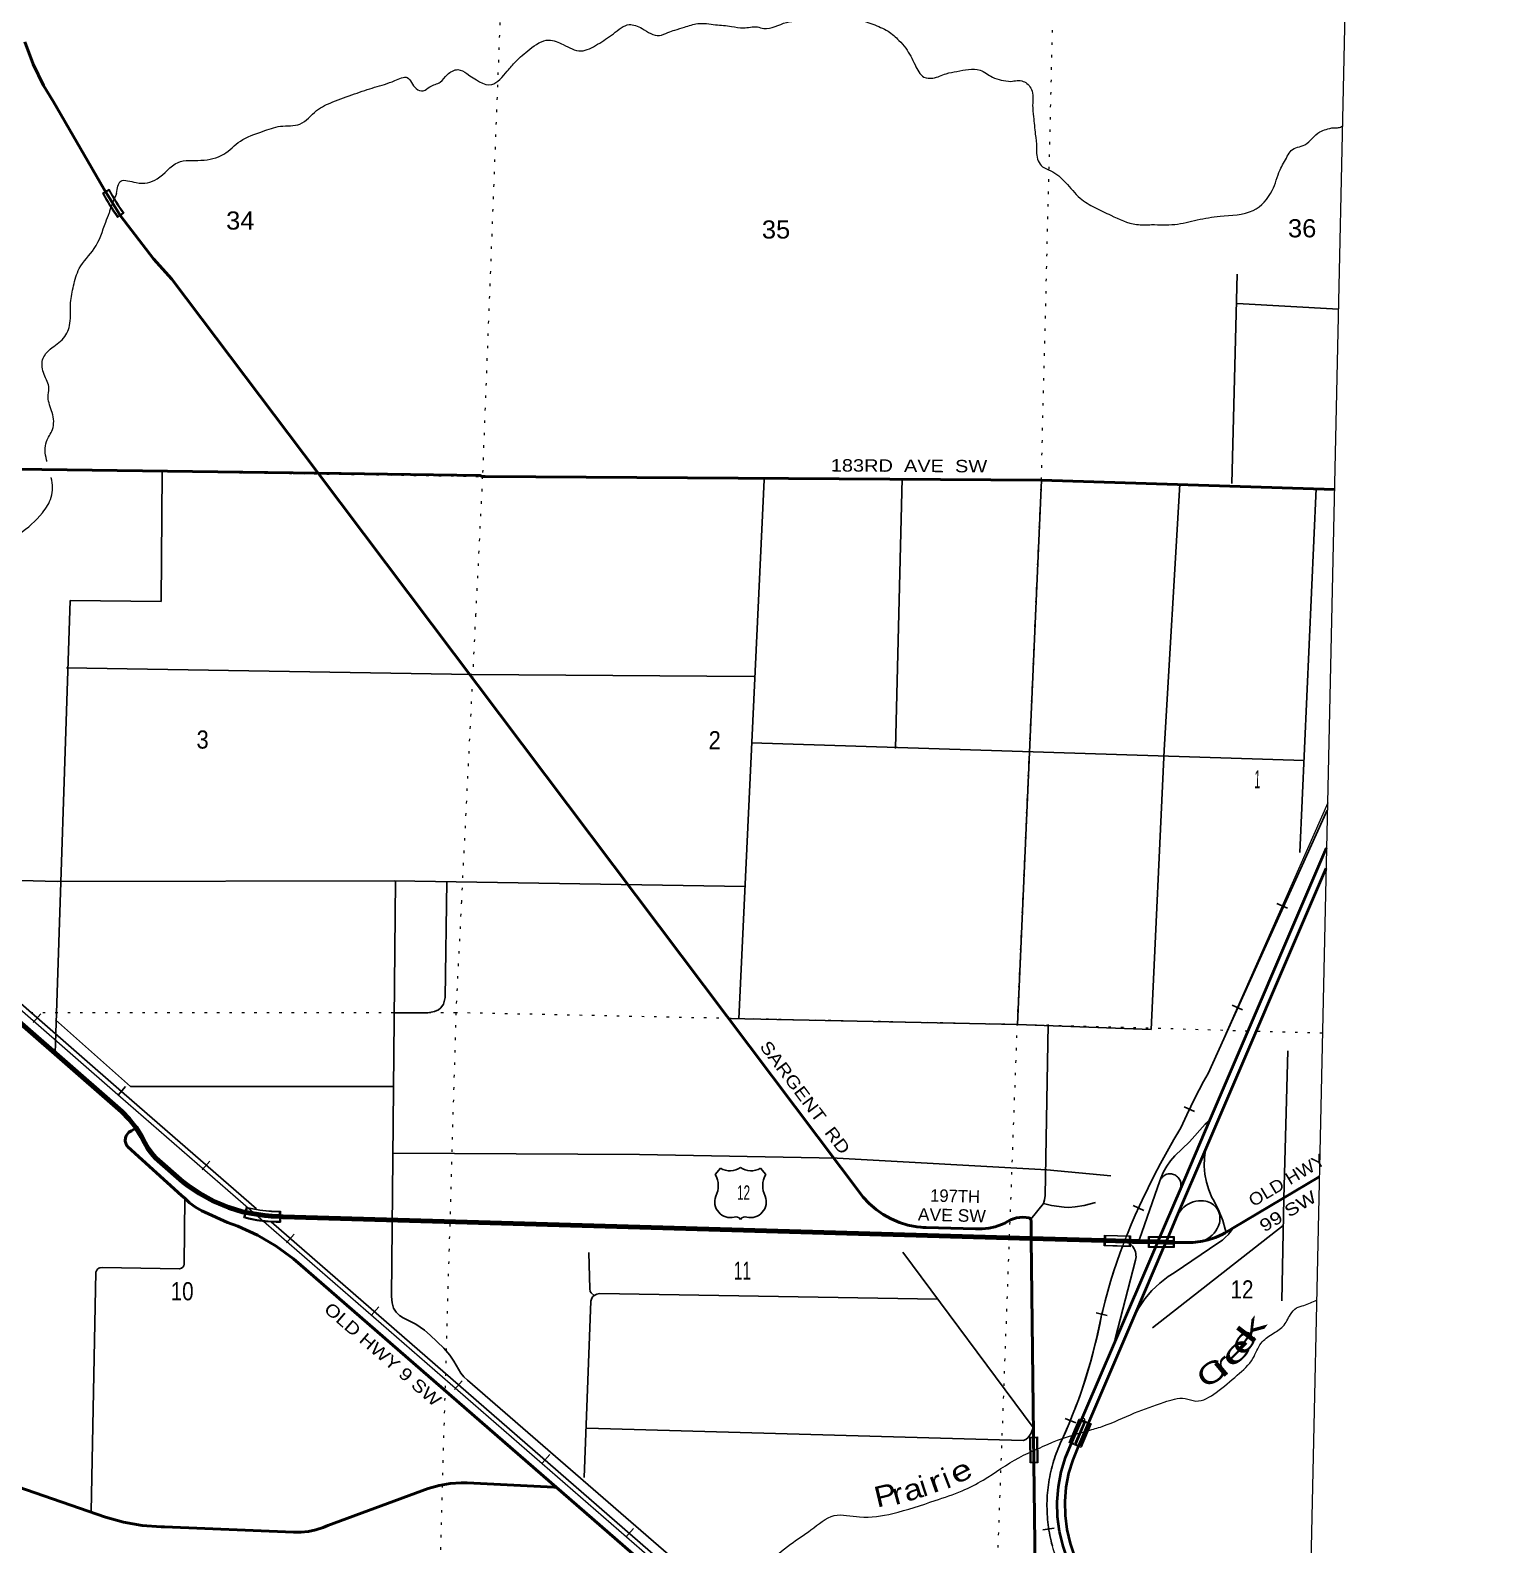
# Model space of a CAD drawing. Header units: feet. Extents: x -757852 to -501257, y -360805 to -170898.
# Drawn here: x -515267 to -501257, y -252975 to -238364 of the extents above; entities that cross this region are included whole.
import ezdxf
from ezdxf.enums import TextEntityAlignment as Align

# ---------------------------------------------------------------- set-up
doc = ezdxf.new("R2010")
doc.units = ezdxf.units.FT
doc.header["$LTSCALE"] = 80
doc.header["$PDMODE"] = 32
doc.header["$PDSIZE"] = 40
doc.linetypes.add('DOTTED', pattern=[1.5, 0.3, -1.2])
for name, color, linetype, lineweight in [('16', 7, 'Continuous', 25), ('18', 7, 'Continuous', 35), ('19', 7, 'Continuous', 25), ('20', 7, 'Continuous', 70), ('26', 7, 'Continuous', 40), ('27', 7, 'Continuous', 13), ('29', 7, 'Continuous', 25), ('34', 7, 'Continuous', 13), ('39', 7, 'Continuous', 13), ('4', 7, 'Continuous', 13), ('41', 7, 'Continuous', 13), ('55', 7, 'Continuous', 13), ('57', 7, 'Continuous', 13), ('6', 7, 'DOTTED', 25), ('61', 7, 'Continuous', 13), ('7', 7, 'DOTTED', 13)]:
    doc.layers.add(name, color=color, linetype=linetype, lineweight=lineweight)

msp = doc.modelspace()

# ---------------------------------------------------------------- linework, layer by layer
at = {"layer": '16'}
for p, q in [((-508659.45, -249402.07), (-508608.14, -249343.31)), ((-508416.38, -249337.34), (-508416.66, -249337.54)), ((-508224.29, -249343.22), (-508172.9, -249402.07))]:
    msp.add_line(p, q, dxfattribs=at)
for centre, radius, start, end in [((-508852.43, -249512.7), 222.05, 332.97043, 29.75871), ((-508517.06, -249185.65), 182.07, 239.97227, 303.45418), ((-508315.28, -249186.15), 181.52, 236.33975, 300.08743), ((-508315.29, -249185.65), 182.07, 236.54582, 236.59441), ((-507979.93, -249512.7), 222.05, 150.24129, 207.02957), ((-508513.24, -249667.6), 151.42, 159.09177, 283.81923), ((-508319.12, -249667.6), 151.42, 256.18077, 20.90823)]:
    msp.add_arc(centre, radius, start, end, dxfattribs=at)
for centre, major_axis, start_param, end_param in [((-508457.9, -249866.42), (-19.56, 51.67), 4.95877769, 6.28318531), ((-508374.45, -249866.42), (19.56, 51.67), 0, 1.32637542)]:
    msp.add_ellipse(centre, major_axis=major_axis, ratio=0.929097, start_param=start_param, end_param=end_param, dxfattribs=at)
at = {"layer": '18'}
for p, q in [((-503887.51, -248878.22), (-502763.89, -246250.45)), ((-503931.32, -249167.05), (-502768.21, -246446.8)), ((-504170.36, -249539.48), (-503887.51, -248878.22)), ((-504202.56, -249802.15), (-503931.32, -249167.05))]:
    msp.add_line(p, q, dxfattribs=at)
for points in [[(-504811.65, -251038.76), (-504413.56, -250108.07), (-504390.74, -250054.71), (-504170.36, -249539.48)], [(-504614.24, -250766.06), (-504334.37, -250110.77), (-504311.21, -250056.54), (-504202.56, -249802.15)], [(-503036.69, -258643.48), (-505178.32, -253120.71), (-505188.25, -253095.1), (-505196.92, -253070.71), (-505234.31, -252963.04), (-505265.47, -252829.72), (-505282.52, -252693.87), (-505285.28, -252556.98), (-505273.71, -252420.55), (-505247.95, -252286.08), (-505208.27, -252155.04), (-505155.11, -252028.87), (-504614.24, -250766.06)], [(-503040.91, -258835.53), (-505257.41, -253124.19), (-505304.74, -252989.44), (-505338.27, -252848.61), (-505356.89, -252705.04), (-505360.41, -252560.32), (-505348.78, -252416.02), (-505322.13, -252273.73), (-505280.76, -252135), (-505225.11, -252001.36), (-504811.65, -251038.76)]]:
    msp.add_lwpolyline(points, dxfattribs=at)
at = {"layer": '19'}
for points in [[(-504370.96, -249466.22), (-504361.24, -249437.48), (-504336.24, -249378.89), (-504305.25, -249323.24), (-504268.61, -249271.14), (-504226.73, -249223.15), (-504083.64, -249087.44), (-503934.43, -248917.22), (-503887.51, -248878.22)], [(-503731.4, -249959.12), (-503742.11, -249932.49), (-503765.12, -249848.78), (-503806.2, -249743.8), (-503858.02, -249643.68), (-503869.33, -249624.83), (-503899.56, -249552.5), (-503922.06, -249477.4), (-503936.59, -249400.36), (-503942.99, -249322.23), (-503941.19, -249243.86), (-503931.32, -249167.05)], [(-504170.36, -249539.48), (-504169.39, -249514.39), (-504168.55, -249503.52), (-504168.84, -249492.62), (-504170.28, -249481.8), (-504172.84, -249471.2), (-504176.49, -249460.93), (-504181.19, -249451.09), (-504186.9, -249441.79), (-504193.55, -249433.15), (-504201.06, -249425.24), (-504209.36, -249418.17), (-504218.36, -249412), (-504227.95, -249406.81), (-504238.03, -249402.64), (-504248.49, -249399.56), (-504259.21, -249397.58), (-504270.09, -249396.74), (-504280.99, -249397.03), (-504291.8, -249398.47), (-504302.4, -249401.02), (-504312.68, -249404.67), (-504322.52, -249409.38), (-504331.81, -249415.09), (-504340.46, -249421.74), (-504348.36, -249429.25), (-504355.44, -249437.55), (-504361.6, -249446.55), (-504366.8, -249456.14), (-504370.96, -249466.22)], [(-504575.3, -250050.46), (-504567.41, -250027.9), (-504370.96, -249466.22)], [(-503959.04, -250046.01), (-503955.15, -250044.33), (-503930.7, -250033.86), (-503907.48, -250020.89), (-503885.74, -250005.56), (-503865.72, -249988.04), (-503847.65, -249968.52), (-503831.71, -249947.23), (-503818.09, -249924.38), (-503806.93, -249900.24), (-503802.49, -249889.86), (-503796.9, -249872.93), (-503793.11, -249855.51), (-503791.16, -249837.79), (-503791.07, -249819.96), (-503792.85, -249802.22), (-503796.47, -249784.77), (-503801.9, -249767.79), (-503809.07, -249751.47), (-503817.91, -249735.98), (-503828.32, -249721.51), (-503840.19, -249708.2), (-503853.38, -249696.21), (-503867.75, -249685.66), (-503883.15, -249676.67), (-503899.4, -249669.35), (-503916.33, -249663.75), (-503926.47, -249661.54), (-503951.56, -249658.01), (-503976.47, -249657.22), (-503997.38, -249658.06), (-504023.36, -249661.85), (-504048.81, -249668.34), (-504073.44, -249677.45), (-504096.98, -249689.09), (-504119.18, -249703.12), (-504139.78, -249719.4), (-504158.58, -249737.74), (-504175.35, -249757.95), (-504189.92, -249779.8), (-504202.56, -249802.15)], [(-504614.24, -250766.06), (-504609.71, -250757.59), (-504573.87, -250690.52), (-504515.31, -250604.11), (-504448.05, -250524.29), (-504372.8, -250451.93), (-504290.41, -250387.84), (-504233.69, -250351.1), (-503801.59, -250060.21), (-503767.64, -250036.61), (-503736.33, -250009.6), (-503710.55, -249982.15), (-503708.02, -249979.46), (-503683.02, -249946.53), (-503678.11, -249938.49), (-503668.33, -249922.46)], [(-504811.65, -251038.76), (-504803.42, -250988.76), (-504605.34, -250228.7), (-504602.41, -250213.54), (-504600.99, -250197.43), (-504601.25, -250181.26), (-504603.21, -250165.2), (-504606.83, -250149.43), (-504612.08, -250134.14), (-504618.9, -250119.47), (-504627.22, -250105.6), (-504635.15, -250095.05), (-504683.15, -250047.33)]]:
    msp.add_lwpolyline(points, dxfattribs=at)
at = {"layer": '20'}
msp.add_line((-504390.74, -250054.71), (-504575.3, -250050.46), dxfattribs=at)
for points in [[(-514244.96, -248954.83), (-514247.79, -248950.3), (-514311.44, -248868.95), (-514383.24, -248794.7), (-514462.41, -248728.36), (-518882.23, -244867.33), (-519280.93, -244580.92), (-521514.43, -242976.5), (-521542.94, -242956.71), (-521789.9, -242805.94), (-522051.27, -242681.81), (-522324.19, -242585.68), (-522605.65, -242518.6), (-522861.2, -242485.4)], [(-505611.04, -250020.43), (-512830.79, -249811.02), (-512855.79, -249810.29), (-512937.56, -249807.15), (-513004.31, -249798.74), (-513128.26, -249781.07), (-513220.37, -249762.24), (-513351.61, -249723.02), (-513498.84, -249661.61), (-513638.85, -249585.15), (-513745.1, -249511.74), (-513770.16, -249494.43), (-513795.1, -249472.73), (-514029.66, -249268.69), (-514058.71, -249241.39), (-514098.37, -249196.98), (-514133.18, -249148.66), (-514162.74, -249096.97), (-514193, -249037.86), (-514244.96, -248954.83)], [(-504575.3, -250050.46), (-504635.15, -250048.72), (-504683.15, -250047.33), (-505611.04, -250020.43)], [(-504232.25, -250058.36), (-504311.21, -250056.54), (-504390.74, -250054.71)]]:
    msp.add_lwpolyline(points, dxfattribs=at)
at = {"layer": '26'}
for p, q in [((-505611.04, -250020.43), (-505613.08, -249850.12)), ((-505585.13, -252185.06), (-505611.04, -250020.43))]:
    msp.add_line(p, q, dxfattribs=at)
for points in [[(-514397.15, -240153.95), (-514556.3, -239893.65), (-515041.57, -239053.42), (-515138.86, -238896.23), (-515240.53, -238690.85), (-515320.17, -238475.97)], [(-512491.29, -242637.84), (-513900.69, -240766.25), (-514079.49, -240568.14), (-514397.15, -240153.95)], [(-512491.29, -242637.84), (-516126.96, -242587.64), (-521432.85, -242493.17), (-522811.2, -242484.29), (-522861.2, -242485.4)], [(-505631.32, -249822.66), (-505661.03, -249818.08), (-505691.86, -249816.54), (-505722.69, -249818.24), (-505753.17, -249823.15), (-505782.96, -249831.22), (-505811.75, -249842.36), (-505839.22, -249856.44), (-505865.07, -249873.33), (-505897.43, -249886.98), (-505958.84, -249907.22), (-506022.03, -249920.94), (-506086.32, -249927.97), (-506150.98, -249928.25), (-506625.8, -249915.27), (-506655.46, -249914.46), (-506675.8, -249912.41), (-506716.74, -249908.27), (-506801.38, -249891.64), (-506883.82, -249866.25), (-506963.16, -249832.38), (-507038.52, -249790.4), (-507109.08, -249740.78), (-507174.07, -249684.05), (-507232.77, -249620.84), (-512491.29, -242637.84)], [(-502687.82, -242794.73), (-505514.09, -242704.23), (-510880.21, -242668.91), (-510905.21, -242668.75), (-510930.21, -242659.4), (-512491.29, -242637.84)], [(-510194.91, -252419.98), (-512658.43, -250278.56), (-512727.96, -250218.19), (-512894.96, -250093.99), (-513074.03, -249987.94), (-513263.2, -249901.18), (-513364.28, -249865.14), (-513584.12, -249767.44), (-513610.91, -249754.41), (-513672.46, -249718.6), (-513729.92, -249676.55), (-513757.67, -249651.39), (-513774.34, -249636.28), (-513807.67, -249606.09), (-514325.99, -249136.66), (-514332.38, -249128.51), (-514337.87, -249119.74), (-514342.42, -249110.44), (-514345.98, -249100.72), (-514348.5, -249090.68), (-514349.95, -249080.43), (-514350.33, -249070.09), (-514349.62, -249059.76), (-514347.84, -249049.56), (-514345, -249039.61), (-514341.13, -249030.01), (-514336.65, -249021.54), (-514315.76, -248996.55), (-514290.74, -248981.81), (-514270.76, -248970.03), (-514244.96, -248954.83)], [(-503731.4, -249959.12), (-503710.24, -249947.36), (-503668.33, -249922.46), (-502833.81, -249426.75)], [(-505612.99, -249850.11), (-505613, -249849.89), (-505613.41, -249846.47), (-505614.17, -249843.12), (-505615.28, -249839.86), (-505616.72, -249836.74), (-505618.48, -249833.79), (-505620.54, -249831.03), (-505622.88, -249828.51), (-505625.47, -249826.24), (-505628.28, -249824.26), (-505631.28, -249822.58)], [(-503959.04, -250046.01), (-503904.64, -250033.89), (-503833.45, -250009.99), (-503765.14, -249978.77), (-503760.24, -249976), (-503742.12, -249965.08), (-503731.4, -249959.12)], [(-504232.25, -250058.36), (-504127.64, -250059.54), (-504052.55, -250058.8), (-503977.94, -250050.22), (-503959.04, -250046.01)], [(-505473.11, -257061.74), (-505489.56, -256984.01), (-505532.64, -256570.74), (-505585.13, -252185.06)], [(-510194.91, -252419.98), (-510215.65, -252418.97), (-511052.01, -252378.3), (-511109.92, -252377.59), (-511217.64, -252384.96), (-511323.99, -252403.54), (-511427.82, -252433.14), (-512395.06, -252790.12), (-512442.09, -252810.11), (-512511.74, -252832.66), (-512583.36, -252847.81), (-512656.17, -252855.38), (-512729.38, -252855.31), (-513971.59, -252803.84), (-514003.23, -252803.57), (-514185.96, -252790.8), (-514366.36, -252758.99), (-514542.45, -252708.51), (-515387.49, -252417.89)], [(-505473.11, -257061.74), (-505505.01, -257062.02), (-505732.43, -257064.02), (-505764.21, -257065.63), (-505852.93, -257063.82), (-505940.98, -257052.74), (-506027.38, -257032.52), (-506111.2, -257003.38), (-506191.51, -256965.63), (-506267.43, -256919.7), (-506338.14, -256866.09), (-506402.86, -256805.38), (-506460.88, -256738.23), (-506511.56, -256665.39), (-506554.34, -256587.65), (-506998.92, -255558.36), (-507028.22, -255481.79), (-507124.37, -255275.8), (-507241.53, -255080.99), (-507378.41, -254899.49), (-507533.52, -254733.29), (-507705.14, -254584.22), (-508174.01, -254176.65), (-510194.91, -252419.98)]]:
    msp.add_lwpolyline(points, dxfattribs=at)
at = {"layer": '29'}
for p, q in [((-503677.2, -242736.78), (-503624.68, -240716.74)), ((-503626.69, -240999.41), (-502649.53, -241054.98)), ((-506857.23, -242687.39), (-506920.57, -245292.41)), ((-508430.64, -247901.69), (-508186.65, -242700.18)), ((-505514.09, -242704.23), (-505745.84, -247956.87)), ((-502864.64, -242783.59), (-503020, -246298.07)), ((-508309.19, -245240.07), (-502978.48, -245407.93)), ((-511743.06, -246569.12), (-511781.91, -250579.96)), ((-511247.24, -246577.87), (-511264.8, -247696.49)), ((-515024.92, -247912.92), (-514301.26, -248554.57)), ((-511433.46, -247845.17), (-511757.45, -247842.95)), ((-505448.62, -247955.46), (-505478.49, -249607.17)), ((-511767.43, -248555.25), (-514301.26, -248554.57)), ((-513782.94, -250269.62), (-513774.96, -249631.72)), ((-505492.56, -249684.27), (-505616.1, -249834.6)), ((-503180.64, -249896.59), (-504442.5, -250882.73)), ((-509869.31, -250506.14), (-509878.18, -250155.53)), ((-506849.2, -250151.62), (-505591.54, -251844.14)), ((-514678.18, -252654.12), (-514633.68, -250344.58)), ((-514573.18, -250301.25), (-513827.85, -250313.22)), ((-509776.97, -250552.54), (-506516.67, -250605.19)), ((-509924.17, -252325.8), (-509858.39, -250625.68)), ((-511050.99, -251387), (-508397.45, -253684.91)), ((-509898.92, -251849.63), (-505689.84, -251971.31))]:
    msp.add_line(p, q, dxfattribs=at)
for points in [[(-513993.04, -242630.84), (-514005.15, -243874.99), (-514881.13, -243865.76), (-515025.93, -248233.29)], [(-508529.85, -247899.46), (-505745.84, -247956.87), (-504455.35, -248003.06), (-504330.41, -245308.51), (-504177.31, -242743.09)], [(-514917.05, -244516.7), (-511008.29, -244579.43), (-508288.41, -244597.81)], [(-516620.11, -246531.21), (-515008.32, -246576.36), (-511757.17, -246570.55), (-508371.86, -246625.15)], [(-511433.46, -247845.17), (-511367.96, -247831.65), (-511329.61, -247814.6), (-511306.18, -247795.41), (-511280.61, -247759.18), (-511264.8, -247696.49)], [(-503135.16, -248210.57), (-503176.18, -249635.99), (-503193.58, -250622.63)], [(-504844.12, -249416.65), (-505459.72, -249358.83), (-507482.16, -249246.98), (-509391.3, -249211.29), (-511769.64, -249196.55)], [(-505492.56, -249684.27), (-505485.34, -249648.89), (-505478.49, -249607.17)], [(-505492.56, -249684.27), (-505416.1, -249702.19), (-505295.72, -249720.3), (-505249.91, -249722.44), (-505189.19, -249717.11), (-505100.77, -249701.12), (-504993.17, -249673.41)], [(-513827.85, -250313.22), (-513809.02, -250308.15), (-513794.12, -250296.42), (-513787.18, -250286.3), (-513782.94, -250269.62)], [(-514633.68, -250344.58), (-514626.1, -250326.8), (-514614.38, -250312.41), (-514606.92, -250306.55), (-514596.8, -250303.35), (-514573.18, -250301.25)], [(-509869.31, -250506.14), (-509864.78, -250533.55), (-509857.32, -250545.28), (-509826.86, -250570.21)], [(-509826.86, -250570.21), (-509839.21, -250580.45), (-509849.87, -250595.37), (-509858.39, -250625.68)], [(-509776.97, -250552.54), (-509802.99, -250557), (-509826.86, -250570.21)], [(-511050.99, -251387), (-511084.55, -251354.23), (-511112.25, -251319.05), (-511180.43, -251206.08), (-511220.9, -251146.39), (-511278.43, -251078.18), (-511408.4, -250952.41), (-511462.73, -250905.53), (-511549.02, -250847.96), (-511671.52, -250787.22), (-511706.68, -250762.7), (-511736.51, -250732.86), (-511762.07, -250692.36), (-511775.92, -250641.21), (-511781.91, -250579.96)], [(-505689.84, -251971.31), (-505664.31, -251960.67), (-505640.87, -251940.42), (-505623.83, -251919.1), (-505613.18, -251898.85), (-505591.54, -251844.14)]]:
    msp.add_lwpolyline(points, dxfattribs=at)
at = {"layer": '34'}
msp.add_line((-502751.71, -245817.64), (-503905.51, -248427.83), dxfattribs=at)
at = {"layer": '34', "lineweight": 25}
for p, q in [((-503242.46, -246789.05), (-503141.29, -246833.77)), ((-503673.56, -247770.78), (-503572.4, -247815.5)), ((-515237.83, -247936.54), (-515165.06, -247853.24)), ((-514420.13, -248638.29), (-514347.36, -248554.99)), ((-504137.97, -248750.04), (-504037.95, -248797.26)), ((-513607.72, -249358.14), (-513535.12, -249274.69)), ((-504627.05, -249704.01), (-504526.41, -249749.9)), ((-512943.28, -249859.33), (-505883.01, -256001.73)), ((-512795.4, -250063.32), (-512722.8, -249979.87)), ((-511977.94, -250764.39), (-511905.34, -250680.94)), ((-504986.68, -250737.52), (-504879.27, -250763.9)), ((-511174.08, -251476.35), (-511101.48, -251392.9)), ((-505285.48, -251757.31), (-505182.86, -251798.6)), ((-510329.49, -252187.6), (-510256.89, -252104.15)), ((-509522.24, -252902.97), (-509449.64, -252819.52)), ((-505499.28, -252832.25), (-505389.99, -252815.23))]:
    msp.add_line(p, q, dxfattribs=at)
for points in [[(-521181.75, -243039.48), (-518789.3, -244758.09), (-518781.81, -244764.03), (-514361.97, -248625.08), (-513084.92, -249736.11)], [(-502755.91, -245887.84), (-503904.53, -248428.32), (-503949.1, -248506.96), (-503991.59, -248586.12), (-504032.74, -248666.07), (-504073.26, -248746.96), (-504111.72, -248828.44), (-504148.59, -248910.25), (-504167.46, -248953.1), (-504235.53, -249066.78), (-504300.58, -249181.32), (-504363.69, -249297.05), (-504425.9, -249414.2), (-504485.13, -249532.27), (-504542.03, -249650.89), (-504568.36, -249706.91), (-504608.89, -249795.78), (-504647.17, -249885.08), (-504683.92, -249975.09), (-504691.37, -249993.94)], [(-504731.8, -250098.36), (-504753.6, -250157.48), (-504785.56, -250249.1), (-504816.74, -250341.68), (-504845.66, -250434.7), (-504872.82, -250527.91), (-504898.71, -250622.33), (-504922.6, -250716.45), (-504933.78, -250761.94), (-504951.17, -250851.43), (-504970.53, -250940.07), (-504991.42, -251028.42), (-505013.43, -251117.08), (-505037.39, -251204.85), (-505062.8, -251291.81), (-505089.32, -251379.09), (-505117.8, -251465.48), (-505147.71, -251551.06), (-505179.26, -251636.87), (-505212.16, -251721.36), (-505246.07, -251805.66), (-505282.04, -251889.57), (-505300.22, -251930.03), (-505311.8, -251953.27), (-505322.78, -251976.61), (-505333.36, -252000.16), (-505343.76, -252023.97), (-505353.55, -252047.91), (-505362.87, -252071.92), (-505372.01, -252096.2), (-505380.53, -252120.61), (-505388.6, -252145.1), (-505396.35, -252169.92), (-505403.55, -252194.67), (-505410.5, -252219.55), (-505416.91, -252244.71), (-505422.8, -252269.79), (-505428.29, -252295.09), (-505433.45, -252320.39), (-505438.08, -252345.94), (-505442.3, -252371.37), (-505446.01, -252397.07), (-505449.31, -252422.63), (-505452.22, -252448.4), (-505454.59, -252474.1), (-505456.5, -252499.87), (-505458.08, -252525.65), (-505459.07, -252551.56), (-505459.73, -252577.48), (-505459.85, -252603.32), (-505459.64, -252629.17), (-505458.77, -252655.02), (-505457.57, -252680.87), (-505455.96, -252706.59), (-505453.9, -252732.38), (-505451.31, -252758.11), (-505448.25, -252783.9), (-505444.92, -252809.5), (-505440.93, -252835.1), (-505436.56, -252860.58), (-505431.84, -252886.05), (-505426.65, -252911.26), (-505420.88, -252936.6), (-505414.83, -252961.75), (-505408.19, -252986.7)]]:
    msp.add_lwpolyline(points, dxfattribs=at)
at = {"layer": '34'}
msp.add_lwpolyline([(-518816.44, -244792.02), (-514396.62, -248653.05), (-505891.89, -256052.12)], dxfattribs=at)
for centre, radius, start, end in [((-499428.68, -250999.18), 5162.74, 150.12822, 156.64562), ((-497697.23, -252877.66), 7568.54, 148.76132, 155.22854), ((-499503.45, -252051.94), 5582.54, 155.15605, 166.63689), ((-510055.45, -249796.75), 5210.73, 335.83843, 349.32808), ((-503977.91, -252599.12), 1483.05, 153.16163, 202.31182)]:
    msp.add_arc(centre, radius, start, end, dxfattribs=at)
at = {"layer": '39'}
for points in [[(-514435.32, -239939.17), (-514392.46, -239819.57), (-514246.09, -239833.9), (-514042.72, -239796.85), (-513841.54, -239639.11), (-513620.34, -239618.41), (-513400.58, -239559.49), (-513240.04, -239433.29), (-513025.78, -239340.1), (-512854.35, -239290.49), (-512665.27, -239269.29), (-512504.67, -239139.07), (-512348.78, -239055.03), (-512138.78, -238977.86), (-511945.05, -238914.51), (-511749.29, -238849.19), (-511630.39, -238820.87), (-511545.63, -238926.75), (-511475.67, -238947.94), (-511412.83, -238908.7), (-511311.75, -238864.03), (-511244.41, -238792.68), (-511141.27, -238744.01), (-511055.49, -238781.54), (-510816.12, -238887.81), (-510665.56, -238757.44), (-510585.9, -238668.19), (-510449.54, -238547.65), (-510265.46, -238458.01), (-510125.56, -238502.41), (-509955.8, -238563.36), (-509794.19, -238499.51), (-509642.05, -238397.31), (-509490.11, -238309.19), (-509366.19, -238347.31), (-509198.52, -238414.26), (-509115.75, -238385.38), (-509049.14, -238362.28), (-508956.34, -238333.56), (-508829.31, -238299.34), (-508656.78, -238310.07), (-508502.41, -238326.54), (-508388.16, -238340.38), (-508253.5, -238332.42), (-508191.44, -238345.44), (-507973.71, -238288.5), (-507760.64, -238273.71), (-507597.75, -238258.15), (-507436.87, -238242.55), (-507140.62, -238305.46), (-506993.06, -238374.11), (-506887.96, -238462.21), (-506822.83, -238537.62), (-506732.87, -238697.87), (-506646.3, -238815.84), (-506560.09, -238825.23), (-506432.95, -238782.96), (-506328.19, -238760.46), (-506217.47, -238742.07), (-506105.13, -238749.85), (-505985.65, -238816.05), (-505809.58, -238859)], [(-505809.58, -238859), (-505689.07, -238856.85), (-505609.91, -238934.49), (-505598.16, -239087.5), (-505589.79, -239198.22), (-505572.26, -239367.4), (-505560.14, -239496.28), (-505560.99, -239552.57), (-505502.67, -239680.16), (-505422.94, -239719.6), (-505280.06, -239832.41), (-505139.76, -239983.39), (-504998.56, -240074.06), (-504845.06, -240148.83), (-504595.39, -240237.17), (-504450.84, -240239.41), (-504227.91, -240236.84), (-504010.39, -240193.97), (-503790.96, -240157.16), (-503470.84, -240101.81), (-503287.22, -239909.62), (-503211.95, -239711.71), (-503141.69, -239580.09), (-503104.7, -239524.36), (-502973.33, -239468.09), (-502826.88, -239343.69), (-502824.18, -239342.31)], [(-502826.88, -239343.69), (-502768.34, -239320.94), (-502694.01, -239305.29), (-502647.06, -239303.33), (-502611.85, -239289.64)], [(-514503.46, -240123.65), (-514498.27, -240106.7), (-514491.78, -240086.17), (-514455.76, -239986.02)], [(-514435.32, -239939.17), (-514443.15, -239957.56), (-514449.99, -239975.57), (-514455.76, -239986.02)], [(-515105.54, -242524.74), (-515109.69, -242508.94), (-515111.04, -242331.96), (-515053.08, -242216.24), (-515054.64, -242053.34), (-515094.56, -241903.92), (-515087.26, -241819.58), (-515133.41, -241684.14), (-515147.35, -241543.17), (-515073.51, -241439.75), (-514945.42, -241335.17), (-514885.02, -241191.33), (-514878.01, -240992.37), (-514849.46, -240829.94), (-514794.75, -240663.89), (-514649.24, -240469.09), (-514538.99, -240215.43), (-514503.46, -240123.65)], [(-518333.38, -243757.84), (-518188.75, -243621.35), (-518058.78, -243524.84), (-517864.05, -243395.15), (-517625.64, -243298.31), (-517416.37, -243269.39), (-517334.24, -243282.73), (-517033.95, -243343.69), (-516799.18, -243355.38), (-516615.93, -243454.75), (-516400.23, -243532.5), (-516185.69, -243553.93), (-515969.19, -243444.69), (-515722.75, -243347.97), (-515521.2, -243298.82), (-515373.46, -243222.7), (-515149.51, -243019.06), (-515064.93, -242869.57), (-515064.12, -242682.57), (-515064.83, -242679.88)], [(-505061.89, -251873.81), (-504928.73, -251834.33), (-504615.53, -251704.47), (-504328.81, -251600.34), (-504127.48, -251565.26), (-504023.42, -251589), (-503827.38, -251505.58), (-503624.07, -251339.83), (-503473.03, -251177.29), (-503394.53, -251031.72), (-503288.77, -250942.88), (-503183.23, -250868.11), (-503111.23, -250754.61), (-503052.04, -250691.18), (-502981.38, -250666.14), (-502859.8, -250615.1)], [(-505549.51, -252051.05), (-505455.44, -252007.12), (-505061.89, -251873.81)], [(-508218.63, -253883.34), (-508216.52, -253872.49), (-508238.43, -253727.37), (-508330.42, -253569.1), (-508302.2, -253428.78), (-508147.64, -253165.76), (-507933.84, -252970.01), (-507736.98, -252832.31), (-507512.02, -252695.05), (-507267.22, -252706.89), (-506947.43, -252673.65), (-506537.92, -252549.31), (-506279.47, -252454.8), (-506075.09, -252351.4), (-505730.47, -252135.56), (-505549.51, -252051.05)]]:
    msp.add_spline(points, degree=3, dxfattribs=at)
at = {"layer": '4'}
msp.add_lwpolyline([(-751809.62, -170897.83), (-720494.9, -171910.43), (-689178.81, -172879.95), (-657861.41, -173806.4), (-626542.79, -174689.77), (-595222.97, -175530.05), (-563902.02, -176327.26), (-532580.01, -177081.38), (-501256.99, -177792.41), (-505285.46, -360804.74), (-536860.21, -360087.99), (-568433.95, -359327.81), (-600006.62, -358524.19), (-631578.15, -357677.16), (-663148.48, -356786.69), (-694717.56, -355852.8), (-726285.32, -354875.48), (-757851.71, -353854.74)], close=True, dxfattribs=at)
msp.add_lwpolyline([(-751809.62, -170897.83), (-720494.9, -171910.43), (-689178.81, -172879.95), (-657861.41, -173806.4), (-626542.79, -174689.77), (-595222.97, -175530.05), (-563902.02, -176327.26), (-532580.01, -177081.38), (-501256.99, -177792.41), (-505285.46, -360804.74), (-536860.21, -360087.99), (-568433.95, -359327.81), (-600006.62, -358524.19), (-631578.15, -357677.16), (-663148.48, -356786.69), (-694717.56, -355852.8), (-726285.32, -354875.48), (-757851.71, -353854.74)], close=True, dxfattribs=at)
at = {"layer": '55'}
for p, q in [((-505246.26, -251989.46), (-505148.68, -251759.3)), ((-505091.12, -251783.7), (-505188.7, -252013.87)), ((-505033.59, -251808.09), (-505131.18, -252038.26))]:
    msp.add_line(p, q, dxfattribs=at)
for points in [[(-505235.77, -251985.21), (-505144.43, -251769.78), (-505101.6, -251787.94), (-505192.94, -252003.38)], [(-505135.42, -252027.77), (-505178.21, -252009.62), (-505086.87, -251794.18), (-505044.07, -251812.33)]]:
    msp.add_lwpolyline(points, close=True, dxfattribs=at)
for points in [[(-505148.68, -251759.3), (-505091.12, -251783.7), (-505033.59, -251808.09)], [(-505131.18, -252038.26), (-505188.7, -252013.87), (-505246.26, -251989.46)]]:
    msp.add_lwpolyline(points, dxfattribs=at)
msp.add_point((-505116.45, -251772.96), dxfattribs=at)
at = {"layer": '57'}
for p, q in [((-513207.89, -249819.33), (-513181.56, -249717.51)), ((-512853.92, -249756.86), (-512853.01, -249861.88))]:
    msp.add_line(p, q, dxfattribs=at)
for points in [[(-513207.89, -249819.33), (-513161.05, -249830.19), (-513081.41, -249846.04), (-513001.1, -249855.95), (-512941.2, -249860.58), (-512893.55, -249862.56), (-512853.01, -249861.88)], [(-512861.84, -249764.86), (-512892.36, -249764.86), (-512938.94, -249762.86), (-512993.71, -249758.87), (-513052.65, -249751.55), (-513120.43, -249739.59), (-513175.75, -249727.03), (-513198.09, -249813.39)], [(-513198.09, -249813.39), (-513159.37, -249822.37), (-513080.14, -249838.14), (-513000.3, -249847.99), (-512940.73, -249852.59), (-512893.45, -249854.56), (-512861.07, -249854.01), (-512861.84, -249764.86)], [(-513181.56, -249717.51), (-513118.85, -249731.75), (-513051.46, -249743.64), (-512992.93, -249750.91), (-512938.48, -249754.87), (-512892.19, -249756.86), (-512853.92, -249756.86)]]:
    msp.add_lwpolyline(points, dxfattribs=at)
for points in [[(-504904.26, -249987.94), (-504654.38, -249995.39), (-504657.51, -250100.34), (-504907.39, -250092.89)], [(-504662.62, -250003.15), (-504896.5, -249996.18), (-504899.15, -250085.13), (-504665.27, -250092.1)], [(-504482.21, -250002.52), (-504232.21, -250002.52), (-504232.21, -250107.52), (-504482.21, -250107.52)], [(-504240.21, -250010.52), (-504474.21, -250010.52), (-504474.21, -250099.52), (-504240.21, -250099.52)]]:
    msp.add_lwpolyline(points, close=True, dxfattribs=at)
at = {"layer": '6'}
msp.add_lwpolyline([(-534101.58, -242241.85), (-532043.5, -242362.54), (-526763.89, -242468.67), (-521432.85, -242493.17), (-516126.96, -242587.64), (-510905.21, -242668.75), (-505514.09, -242704.23), (-502687.82, -242794.73)], dxfattribs=at)
at = {"layer": '61'}
for p, q in [((-514571.27, -239935.6), (-514506.48, -239898.07)), ((-514509.56, -239909.1), (-514560.5, -239938.6)), ((-514364.58, -240129.31), (-514426.47, -240171.67)), ((-514423.76, -240160.12), (-514375.16, -240126.85)), ((-505550.67, -251935.44), (-505548.05, -252185.42)), ((-505548.05, -252185.42), (-505623.05, -252186.21))]:
    msp.add_line(p, q, dxfattribs=at)
msp.add_lwpolyline([(-505623.05, -252186.21), (-505625.67, -251936.22), (-505550.67, -251935.44)], dxfattribs=at)
msp.add_lwpolyline([(-505558.58, -251943.51), (-505617.59, -251944.13), (-505615.13, -252178.13), (-505556.12, -252177.5)], close=True, dxfattribs=at)
for centre, radius, start, end in [((-512258.74, -238670.16), 2569.28, 208.83016, 214.53897), ((-512258.74, -238670.16), 2561.28, 208.6564, 214.71321), ((-512258.37, -238670.52), 2636.28, 208.67714, 214.71322), ((-512258.37, -238670.52), 2628.28, 208.84729, 214.52458)]:
    msp.add_arc(centre, radius, start, end, dxfattribs=at)
at = {"layer": '7'}
for points in [[(-505966.7, -253780.59), (-505939.92, -253242.28), (-505745.84, -247956.87), (-505514.09, -242704.23), (-505381.97, -237399.77), (-505325.13, -232160.49), (-505322.63, -223500.94)], [(-510596.84, -228341.95), (-510618.79, -232054.14), (-510700.3, -237331.24), (-510905.21, -242668.75), (-510971.29, -244000.84), (-511108.64, -246769.58)], [(-511108.64, -246769.58), (-511161.87, -247842.59), (-511346.76, -254254.71)], [(-502803.3, -248040.58), (-505745.84, -247956.87), (-511161.87, -247842.59), (-516364.79, -247844.21), (-521655.64, -247818.34), (-526957.61, -247729.95), (-532179.88, -247683.02), (-532412.01, -247669.11)]]:
    msp.add_lwpolyline(points, dxfattribs=at)

# ---------------------------------------------------------------- texts
at = {"layer": '16', "width": 0.6}
msp.add_text('12', height=140, dxfattribs=at).set_placement((-508386.48, -249647.85), align=Align.CENTER)
at = {"layer": '27'}
for s, rotation, width, p in [('183RD  AVE  SW', 359.623, 1.2, (-507545.77, -242620.86)), ('SARGENT  RD', 306.981, 1.2, (-508237.03, -248170.88)), ('OLD HWY', 30.711, 1.1, (-503469.77, -249719.01)), ('99 SW', 30.711, 1.25, (-503364.01, -249963.54)), ('AVE SW', 358.435, 1.05, (-506706.48, -249847.1)), ('OLD HWY 9 SW', 319.001, 1.2, (-512442.94, -250717.63))]:
    msp.add_text(s, height=120, rotation=rotation, dxfattribs=dict(at, width=width)).set_placement(p)
msp.add_text('197TH', height=120, rotation=358.435, dxfattribs=at).set_placement((-506588.57, -249664.71))
at = {"layer": '41'}
for s, rotation, width, p in [('k', 52.193, 1.95, (-503489.82, -251055.36)), ('e', 45.106, 2.05, (-503674.54, -251285.13)), ('e', 53.354, 1.7, (-503565.79, -251169.38)), ('r', 39.685, 2, (-503776.63, -251378.85)), ('C', 34.738, 1.45, (-503930.93, -251478.16)), ('e', 26.353, 1.35, (-506337.18, -252398.01)), ('r', 19.444, 1.35, (-506560.79, -252480.54)), ('P', 13.298, 1.2, (-507099.7, -252618.39)), ('r', 15.4, 1.2, (-506925.59, -252594.27)), ('a', 17.208, 1.2, (-506812.55, -252563.14))]:
    msp.add_text(s, height=200, rotation=rotation, dxfattribs=dict(at, width=width)).set_placement(p)
for rotation, p in [(18.176, (-506652.04, -252513.87)), (21.077, (-506425.93, -252438.04))]:
    msp.add_text('i', height=200, rotation=rotation, dxfattribs=at).set_placement(p)
at = {"layer": '7'}
for s, width, p in [('34', 1.05, (-513377.75, -240287.08)), ('35', 1.05, (-508209.89, -240373.57)), ('36', 1.05, (-503135.34, -240361.95)), ('11', 0.65, (-508481.84, -250418.75)), ('12', 0.85, (-503689.31, -250599.76)), ('10', 0.85, (-513912.61, -250617.21))]:
    msp.add_text(s, height=175, dxfattribs=dict(at, width=width)).set_placement(p)
for s, width, p in [('3', 0.9, (-513664.33, -245293.7)), ('2', 0.9, (-508725.14, -245300.21)), ('1', 0.45, (-503460.46, -245677.93))]:
    msp.add_text(s, height=175, rotation=359.11, dxfattribs=dict(at, width=width)).set_placement(p)

doc.saveas('drawing.dxf')
